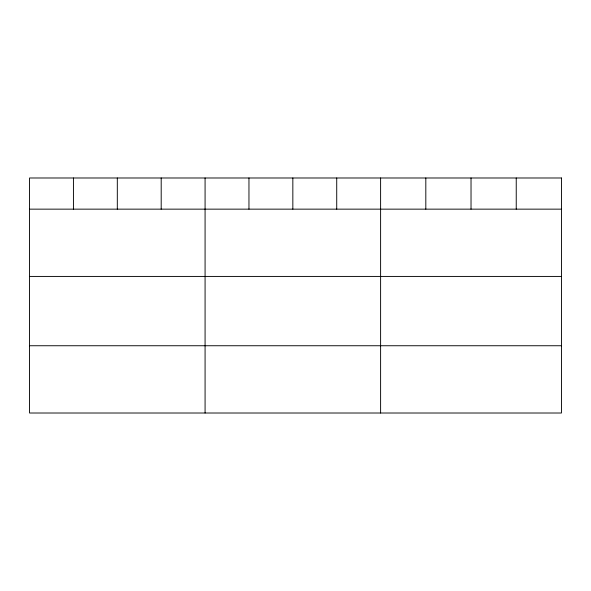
<?xml version="1.0" encoding="UTF-8"?>
<svg xmlns="http://www.w3.org/2000/svg" width="591" height="591" viewBox="0 0 591 591"><rect width="100%" height="100%" fill="white"/><g stroke="black" fill="none" stroke-linecap="round" stroke-linejoin="round"><path stroke-width="0.89" d="M29.55 209.148L561.45 209.148M29.55 276.425L561.45 276.425M29.55 345.742L561.45 345.742M516.238 177.987L516.238 209.148M471.027 177.987L471.027 209.148M425.815 177.987L425.815 209.148M380.604 177.987L380.604 413.013M336.722 177.987L336.722 209.148M292.84 177.987L292.84 209.148M248.959 177.987L248.959 209.148M205.077 177.987L205.077 413.013M161.195 177.987L161.195 209.148M117.314 177.987L117.314 209.148M73.432 177.987L73.432 209.148M561.45 177.987L29.55 177.987L29.55 413.013L561.45 413.013L561.45 177.987"/></g></svg>
